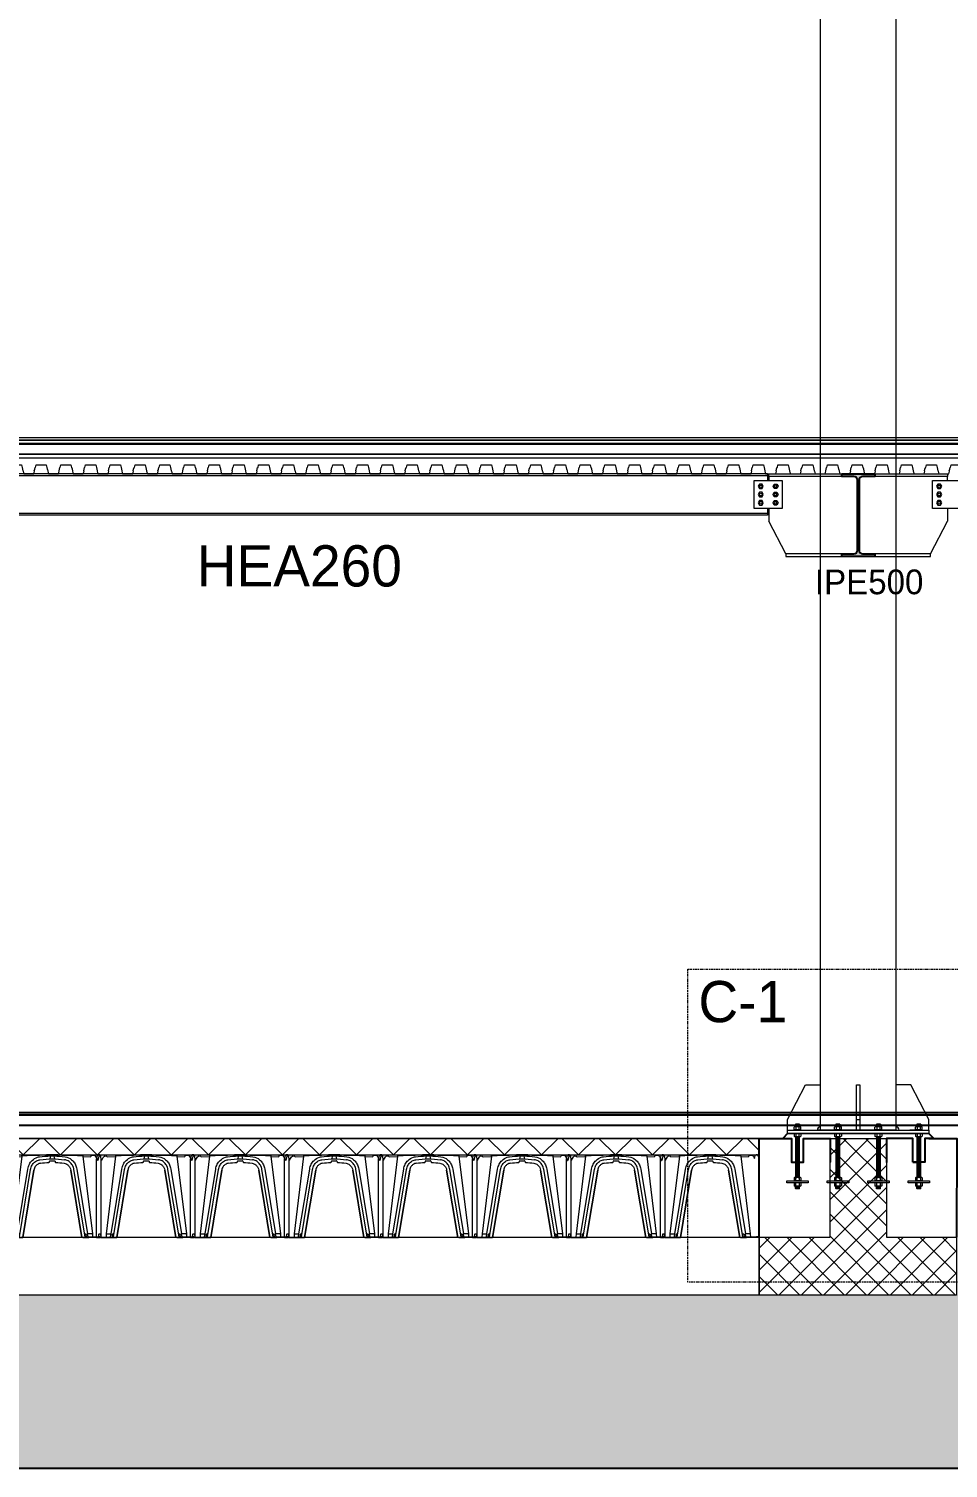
# Model space of a CAD drawing. Header units: millimetres. Extents: x -6949 to 549764, y -83146 to 127128.
# Drawn here: x 268094 to 273671, y 60513 to 69243 of the extents above; entities that cross this region are included whole.
import ezdxf

# ---------------------------------------------------------------- set-up
doc = ezdxf.new("R2010")
doc.units = ezdxf.units.MM
doc.linetypes.add('Centro', pattern=[31.75, 6.35, -4.7625, 15.875, -4.7625])
for name, color, linetype, lineweight in [('armatura', 1, 'Continuous', 15), ('bulloni', 5, 'Continuous', 9), ('fonda', 7, 'Continuous', 18), ('iglù', 252, 'Continuous', 9), ('Layer4', 7, 'Continuous', 15), ('LINEA DI SEZIONE', 1, 'Centro', 9), ('piastra', 6, 'Continuous', 18), ('S-BEAM', 5, 'Continuous', 18), ('S-COLS', 7, 'Continuous', 18), ('S-FSTN', 7, 'Continuous', 18), ('S20', 7, 'Continuous', 25), ('SEZIONI acciaio - Steel sections', 7, 'Continuous', 25), ('solaio2', 7, 'Continuous', 9)]:
    doc.layers.add(name, color=color, linetype=linetype, lineweight=lineweight)
doc.layers.add('quote', color=7, linetype='Continuous', lineweight=5, true_color=0x383838)
doc.styles.get("Standard").update_dxf_attribs({"font": ''})
doc.styles.get('Standard').set_extended_font_data('Bahnschrift Light')

# ---------------------------------------------------------------- blocks, each defined once
blk = doc.blocks.new('*U360')
at = {"layer": 'bulloni'}
for p, q in [((-8.7, -0.3), (8.7, 0.7)), ((-6.7, 6.9), (6.7, 6.2)), ((-6.7, 3.2), (6.7, 3.9)), ((-8.7, -6.9), (8.7, -6)), ((-6.7, -3.5), (6.7, -2.8))]:
    blk.add_line(p, q, dxfattribs=at)
blk = doc.blocks.new('*U353')
at = {"color": 0, "linetype": 'ByBlock', "lineweight": -2, "transparency": 16777216}
for p in [(0, 227.5), (0, 210), (0, 192.5), (0, 175), (0, 157.5), (0, 140), (0, 122.5), (0, 105), (0, 87.5), (0, 70), (0, 52.5), (0, 35), (0, 17.5), (0, 0)]:
    blk.add_blockref('*U360', p, dxfattribs=at)
blk = doc.blocks.new('*U354')
at = {"layer": 'bulloni'}
for p, q in [((-8.7, -0.3), (8.7, 0.7)), ((-6.7, 6.9), (6.7, 6.2)), ((-6.7, 3.2), (6.7, 3.9)), ((-8.7, -6.9), (8.7, -6)), ((-6.7, -3.5), (6.7, -2.8))]:
    blk.add_line(p, q, dxfattribs=at)
blk = doc.blocks.new('*U355')
at = {"color": 0, "linetype": 'ByBlock', "lineweight": -2, "transparency": 16777216}
for p in [(0, 227.5), (0, 210), (0, 192.5), (0, 175), (0, 157.5), (0, 140), (0, 122.5), (0, 105), (0, 87.5), (0, 70), (0, 52.5), (0, 35), (0, 17.5), (0, 0)]:
    blk.add_blockref('*U354', p, dxfattribs=at)
blk = doc.blocks.new('*U356')
at = {"layer": 'bulloni'}
for p, q in [((-8.7, -0.3), (8.7, 0.7)), ((-6.7, 6.9), (6.7, 6.2)), ((-6.7, 3.2), (6.7, 3.9)), ((-8.7, -6.9), (8.7, -6)), ((-6.7, -3.5), (6.7, -2.8))]:
    blk.add_line(p, q, dxfattribs=at)
blk = doc.blocks.new('*U357')
at = {"color": 0, "linetype": 'ByBlock', "lineweight": -2, "transparency": 16777216}
for p in [(0, 227.5), (0, 210), (0, 192.5), (0, 175), (0, 157.5), (0, 140), (0, 122.5), (0, 105), (0, 87.5), (0, 70), (0, 52.5), (0, 35), (0, 17.5), (0, 0)]:
    blk.add_blockref('*U356', p, dxfattribs=at)
blk = doc.blocks.new('*U358')
at = {"layer": 'bulloni'}
for p, q in [((-8.7, -0.3), (8.7, 0.7)), ((-6.7, 6.9), (6.7, 6.2)), ((-6.7, 3.2), (6.7, 3.9)), ((-8.7, -6.9), (8.7, -6)), ((-6.7, -3.5), (6.7, -2.8))]:
    blk.add_line(p, q, dxfattribs=at)
blk = doc.blocks.new('*U359')
at = {"color": 0, "linetype": 'ByBlock', "lineweight": -2, "transparency": 16777216}
for p in [(0, 227.5), (0, 210), (0, 192.5), (0, 175), (0, 157.5), (0, 140), (0, 122.5), (0, 105), (0, 87.5), (0, 70), (0, 52.5), (0, 35), (0, 17.5), (0, 0)]:
    blk.add_blockref('*U358', p, dxfattribs=at)
blk = doc.blocks.new('*U403')
at = {"layer": 'bulloni'}
blk.add_lwpolyline([(-15.6, 0), (-7.8, -13.5), (7.8, -13.5), (15.6, 0), (7.8, 13.5), (-7.8, 13.5)], close=True, dxfattribs=at)
for radius in [9, 7.88]:
    blk.add_circle((0, 0), radius, dxfattribs=at)
blk = doc.blocks.new('*U404')
at = {"color": 0, "linetype": 'ByBlock', "lineweight": -2, "transparency": 16777216}
for p in [(0, 0), (0, -50), (0, -100)]:
    blk.add_blockref('*U403', p, dxfattribs=at)
blk = doc.blocks.new('*U397')
at = {"layer": 'bulloni'}
blk.add_lwpolyline([(-15.6, 0), (-7.8, -13.5), (7.8, -13.5), (15.6, 0), (7.8, 13.5), (-7.8, 13.5)], close=True, dxfattribs=at)
for radius in [9, 7.88]:
    blk.add_circle((0, 0), radius, dxfattribs=at)
blk = doc.blocks.new('*U398')
at = {"color": 0, "linetype": 'ByBlock', "lineweight": -2, "transparency": 16777216}
for p in [(0, 0), (0, -50), (0, -100)]:
    blk.add_blockref('*U397', p, dxfattribs=at)
blk = doc.blocks.new('*U401')
at = {"layer": 'bulloni'}
blk.add_lwpolyline([(-15.6, 0), (-7.8, -13.5), (7.8, -13.5), (15.6, 0), (7.8, 13.5), (-7.8, 13.5)], close=True, dxfattribs=at)
for radius in [9, 7.88]:
    blk.add_circle((0, 0), radius, dxfattribs=at)
blk = doc.blocks.new('*U402')
at = {"color": 0, "linetype": 'ByBlock', "lineweight": -2, "transparency": 16777216}
for p in [(0, 0), (0, -50), (0, -100)]:
    blk.add_blockref('*U401', p, dxfattribs=at)
blk = doc.blocks.new('solido h 50')
at = {"linetype": 'Continuous'}
for p, q in [((107.6, 927.3), (108.9, 933.3)), ((107.6, 927.3), (107.6, 927.3)), ((107.6, 927.2), (107.6, 927.3)), ((107.6, 927.2), (107.6, 927.2)), ((107.6, 925.6), (107.6, 927.2)), ((110.2, 934.3), (113.1, 934.3)), ((115.6, 928.1), (114.5, 933.3)), ((117.8, 931.5), (115.8, 928.1)), ((140.9, 931.9), (123.5, 790.9)), ((126.8, 930.8), (126.5, 931.3)), ((140.8, 931.6), (126.8, 930.8)), ((140.9, 931.9), (140.9, 931.9)), ((140.9, 931.9), (140.9, 931.9)), ((140.9, 931.9), (140.9, 931.9)), ((140.9, 931.9), (140.9, 931.9)), ((141.6, 932.6), (141.6, 932.6)), ((150.4, 933.4), (150.3, 933.4)), ((174.8, 934.2), (174.6, 934.2)), ((177, 934.2), (174.7, 934.2)), ((176.1, 934.2), (174.8, 934.2)), ((177, 934.2), (176.1, 934.2)), ((177.3, 934.2), (177, 934.2)), ((177.3, 934.2), (177.3, 934.2)), ((177.3, 934.2), (177.3, 934.2)), ((177.9, 934.2), (177.3, 934.2)), ((177.9, 934.2), (177.3, 934.2)), ((177.9, 934.2), (177.9, 934.2)), ((179, 934.2), (177.9, 934.2)), ((206.9, 934.3), (186.3, 934.3)), ((186.3, 934.3), (206.9, 934.3)), ((190.6, 920.7), (190.6, 920.7)), ((190.6, 920.7), (190.7, 920.7)), ((190.6, 920.7), (190.7, 920.7)), ((190.6, 920.7), (190.6, 920.7)), ((191.4, 921.8), (191.3, 921.3)), ((191.3, 921.3), (191.3, 921.3)), ((191.3, 921.3), (191.3, 921.3)), ((191.6, 922.7), (191.4, 921.9)), ((191.4, 921.9), (191.4, 921.8)), ((191.6, 922.9), (191.6, 922.9)), ((191.6, 922.9), (191.6, 922.7)), ((191.6, 922.9), (191.6, 922.9)), ((191.9, 927.2), (193, 932.3)), ((192.2, 923.6), (192.2, 923.6)), ((200, 934.3), (193.2, 934.3)), ((193.2, 934.3), (193.2, 934.3)), ((199.3, 933), (193.9, 933)), ((200, 934.3), (200, 934.3)), ((200.1, 932.3), (201.2, 927.2)), ((201.5, 922.9), (201.5, 922.9)), ((201.6, 922.7), (201.5, 922.9)), ((201.5, 922.9), (201.5, 922.9)), ((201.7, 921.9), (201.6, 922.7)), ((201.8, 921.6), (201.7, 921.9)), ((201.9, 921.3), (201.8, 921.6)), ((201.9, 921.3), (201.9, 921.3)), ((201.9, 921.3), (201.9, 921.3)), ((202.5, 920.7), (202.6, 920.7)), ((202.6, 920.7), (202.9, 920.7)), ((202.9, 920.7), (202.6, 920.7)), ((242.8, 933.4), (242.8, 933.4)), ((251.6, 932.6), (251.6, 932.6)), ((252.3, 931.9), (252.3, 931.9)), ((252.3, 931.9), (252.3, 931.9)), ((252.3, 931.9), (252.3, 931.9)), ((252.3, 931.9), (252.3, 931.9)), ((252.3, 931.9), (269.6, 790.9)), ((267.8, 930.7), (252.3, 931.6)), ((277.7, 924.7), (274.2, 930.9)), ((277.7, 924.7), (277.7, 924.7)), ((278, 924.7), (279.6, 932.3)), ((278, 924.7), (278, 924.7)), ((278, 924.7), (278, 924.7)), ((278, 924.7), (278, 924.7)), ((280.5, 933), (281.9, 933)), ((282.8, 932.3), (284.5, 924.3)), ((284.5, 924.3), (284.5, 924.4)), ((284.5, 924.4), (284.5, 924.4)), ((286.3, 927.1), (284.7, 924.3)), ((284.8, 924.3), (284.7, 924.3)), ((287.1, 927.3), (286.6, 927.3)), ((287.1, 927.3), (287.1, 927.3)), ((287.1, 784.3), (287.1, 927.3)), ((107.6, 785.4), (107.6, 907.8)), ((151.9, 908.6), (132.4, 790.9)), ((136.8, 785.3), (157.1, 907.8)), ((163, 906.8), (142.7, 784.3)), ((142.7, 784.3), (163, 906.8)), ((151.9, 908.6), (151.9, 908.6)), ((163, 906.8), (163, 906.8)), ((163, 906.8), (163, 906.8)), ((230.2, 906.8), (230.2, 906.8)), ((250.4, 784.3), (230.2, 906.8)), ((230.2, 906.8), (230.2, 906.8)), ((230.2, 906.8), (250.4, 784.3)), ((256.3, 785.3), (236, 907.8)), ((241.2, 908.6), (241.2, 908.6)), ((260.7, 790.9), (241.2, 908.6)), ((123.5, 790.9), (123.4, 784.9)), ((124.4, 790.9), (123.5, 790.9)), ((124.4, 790.9), (132.5, 790.9)), ((131.5, 785.3), (132.5, 790.9)), ((135.3, 790.1), (134.9, 785)), ((137.3, 790.9), (136.2, 790.9)), ((255.9, 790.9), (256.9, 790.9)), ((258.3, 785), (257.8, 790.1)), ((268.7, 790.9), (260.7, 790.9)), ((261.6, 785.3), (260.7, 790.9)), ((268.7, 790.9), (269.6, 790.9)), ((269.6, 790.9), (269.7, 784.9)), ((279.9, 790.1), (279.5, 785)), ((281.8, 790.9), (280.8, 790.9)), ((283.2, 785), (282.7, 790.1)), ((107.6, 785.4), (108.2, 785.4)), ((107.6, 784.9), (107.6, 785.4)), ((108.2, 784.9), (107.6, 784.9)), ((107.6, 784.9), (107.6, 784.9)), ((108.2, 785.4), (108.6, 785.4)), ((108.5, 784.9), (108.2, 784.9)), ((108.5, 784.9), (109.7, 784.9)), ((109.8, 785.4), (108.6, 785.4)), ((112.7, 784.9), (109.7, 784.9)), ((109.8, 785.4), (112.2, 785.4)), ((113.5, 785.4), (112.2, 785.4)), ((113.9, 784.9), (112.7, 784.9)), ((112.8, 784.3), (112.7, 784.9)), ((112.8, 784.3), (114, 784.3)), ((114, 785.4), (113.5, 785.4)), ((113.9, 784.9), (130.1, 784.9)), ((114, 784.3), (113.9, 784.9)), ((123.5, 785.4), (114, 785.4)), ((114, 784.3), (130.1, 784.3)), ((130.1, 784.9), (136.4, 784.9)), ((136.8, 784.3), (130.1, 784.3)), ((136.8, 785.1), (136.8, 784.3)), ((141.1, 784.3), (136.8, 784.3)), ((141.1, 784.3), (142.7, 784.3)), ((252.1, 784.3), (250.4, 784.3)), ((256.5, 784.3), (252.1, 784.3)), ((256.3, 785.3), (256.4, 784.9)), ((256.8, 784.9), (256.4, 784.9)), ((256.4, 784.9), (256.5, 784.3)), ((256.5, 784.3), (256.9, 784.3)), ((287.1, 784.9), (256.8, 784.9)), ((256.8, 784.9), (256.8, 784.9)), ((256.9, 784.3), (256.9, 784.3)), ((263.1, 784.3), (256.9, 784.3)), ((279.3, 784.3), (263.1, 784.3)), ((279.3, 784.3), (280.5, 784.3)), ((286.7, 784.3), (280.5, 784.3)), ((287.1, 784.3), (286.7, 784.3))]:
    blk.add_line(p, q, dxfattribs=at)
for points in [[(173.4, 931, 0.136663), (161.4, 925.6, 0.075513), (156.2, 919.8, 0.069948), (152.9, 912.6, 0.0344), (151.9, 908.6)], [(157.1, 907.8, -0.089518), (159.9, 915.6, -0.08462), (164.5, 921.1, -0.102034), (171.3, 925, -0.039458), (174.2, 925.6)], [(175.1, 919.3, 0.133193), (168.5, 916.4, 0.106303), (164.5, 911.4, 0.076859), (163, 906.8)], [(191.6, 922.9, -0.162784), (192, 923.5, -0.095787), (192.2, 923.6)], [(201, 923.6, -0.128744), (201.2, 923.4, -0.135765), (201.5, 922.9)], [(218, 919.3, -0.115244), (223.8, 917, -0.089496), (227.6, 913.3, -0.111107), (230.2, 906.8)], [(236, 907.8, 0.089518), (233.3, 915.6, 0.08462), (228.7, 921.1, 0.102034), (221.9, 925, 0.039458), (219, 925.6)], [(241.2, 908.6, 0.07966), (238.3, 917.5, 0.08148), (233.1, 924.4, 0.113923), (223.6, 930.1, 0.040821), (219.8, 931)]]:
    blk.add_lwpolyline(points, format="xyb", dxfattribs=at)
for centre, radius, start, end in [((-10694, 899.6), 10801.6, 0.04323, 0.13798), ((110.2, 933), 1.35, 90, 168), ((113.1, 933), 1.35, 12, 90), ((115.7, 928.1), 0.159, 213.856, 328.0392), ((122.1, 929.1), 4.95, 27, 150), ((141.6, 931.9), 0.75, 91.9179, 173.9883), ((141.6, 931.8), 0.75, 91.9181, 173.9882), ((167.2, 680.5), 253.4, 91.6199, 95.8125), ((188.6, 116.1), 818.2, 90.9842, 92.0008), ((196.6, 773.8), 158.8, 91.2231, 98.3969), ((196.6, 773.8), 153.4, 89.9999, 98.3968), ((196.6, 773.8), 147, 92.3342, 98.3969), ((196.6, 773.8), 147, 92.3339, 98.3969), ((196.6, -692.2), 1626.5, 90.3633, 90.6196), ((186.3, 932.8), 1.5, 90, 90.3633), ((190.6, 921.5), 0.75, 276.8301, 347.6969), ((190.6, 921.5), 0.75, 276.7973, 347.7432), ((196.3, 767.4), 156.2, 89.9081, 91.5201), ((193.2, 933), 1.35, 90, 98.8655), ((193.9, 932.1), 0.9, 90, 168), ((196.6, 773.8), 153.4, 81.6032, 90.0001), ((196.8, 763.3), 160.4, 88.5128, 90.0819), ((199.3, 932.1), 0.9, 12, 90), ((200, 933), 1.35, 81.1345, 90), ((196.6, 773.8), 158.8, 81.6031, 88.7768), ((202.6, 921.5), 0.75, 192.2309, 262.2068), ((202.6, 921.5), 0.751, 192.2044, 262.2384), ((196.6, 773.8), 147, 81.6031, 87.5469), ((196.6, 773.8), 147, 81.6031, 87.5469), ((203.8, 90.8), 843.5, 88.01, 89.7898), ((225.9, 680.5), 253.4, 84.1906, 88.3832), ((251.6, 931.9), 0.75, 6.0149, 88.0851), ((251.6, 931.9), 0.75, 6.0148, 88.0852), ((271, 929.1), 3.6, 30, 152.9143), ((277.8, 924.8), 0.15, 213.9796, 339.3171), ((280.5, 932.1), 0.9, 90, 168), ((281.9, 932.1), 0.9, 12, 90), ((284.6, 924.4), 0.15, 200.4704, 330.0115), ((284.6, 924.4), 0.15, 192.0138, 329.9989), ((286.6, 927), 0.3, 90.0075, 149.9931), ((108.2, 906.6), 1.17, 78.7223, 91.1428), ((136.2, 790), 0.9, 90, 175), ((137.3, 790), 0.9, 56.716, 90), ((255.9, 790), 0.9, 90, 123.284), ((256.9, 790), 0.9, 5, 90), ((280.8, 790), 0.9, 90, 175), ((281.8, 790), 0.9, 5, 90), ((131.1, 785.3), 0.452, 269.7718, 350.4703), ((134.8, 785), 0.15, 270, 355), ((136.4, 785.3), 0.45, 270, 324.2654), ((136.4, 785.3), 0.45, 324.2654, 350.6), ((258.4, 785), 0.15, 185, 270), ((262.1, 785.3), 0.452, 189.5297, 270.2282), ((279.3, 785), 0.15, 270, 355), ((283.3, 785), 0.15, 185, 270)]:
    blk.add_arc(centre, radius, start, end, dxfattribs=at)
blk = doc.blocks.new('*U477')
at = {"layer": 'iglù', "linetype": 'Continuous', "xscale": -3.333639676299367, "yscale": 3.333639676299367, "zscale": 3.333639676299367}
blk.add_blockref('solido h 50', (658, -2864.7), dxfattribs=at)
blk = doc.blocks.new('*U478')
at = {"layer": 'S-BEAM', "color": 0, "linetype": 'ByBlock', "lineweight": -2, "transparency": 16777216}
for p in [(0, 0), (570, 0), (1140, 0), (1710, 0), (2280, 0), (2850, 0), (3420, 0), (3990, 0), (4560, 0), (5130, 0), (5700, 0)]:
    blk.add_blockref('*U477', p, dxfattribs=at)
blk = doc.blocks.new('*U487')
at = {"layer": 'Layer4'}
for points in [[(-109.7, 11.3), (-105.8, 27.5), (-44.2, 27.5), (-40.3, 11.3)], [(-35.1, -10), (-33.5, -8.6), (-35.8, 1.1), (-38.2, 10.8), (-40.3, 11.3)], [(35.1, -10), (33.5, -8.6), (35.8, 1.1), (38.2, 10.8), (40.3, 11.3)], [(40.3, 11.3), (44.2, 27.5), (105.8, 27.5), (109.7, 11.3)], [(-35.1, -10), (-30.7, -27.5), (30.7, -27.5), (35.1, -10)]]:
    blk.add_lwpolyline(points, dxfattribs=at)
blk = doc.blocks.new('*U488')
at = {"layer": 'fonda', "color": 0, "linetype": 'ByBlock', "lineweight": -2, "transparency": 16777216}
for p in [(2250, 0), (2400, 0), (2550, 0), (2700, 0), (2850, 0), (3000, 0), (3150, 0), (3300, 0), (3450, 0), (3600, 0), (3750, 0), (3900, 0), (4050, 0), (4200, 0), (4350, 0), (4500, 0), (4650, 0), (4800, 0), (4950, 0), (5100, 0), (5250, 0), (5400, 0), (5550, 0), (5700, 0), (5850, 0), (6000, 0), (6150, 0), (6300, 0), (6450, 0), (6600, 0), (6750, 0), (6900, 0), (7050, 0), (7200, 0), (7350, 0), (7500, 0), (7650, 0), (7800, 0)]:
    blk.add_blockref('*U487', p, dxfattribs=at)
blk = doc.blocks.new('*U1689')
at = {"layer": 'quote', "true_color": 0xc7c8ca}
h = blk.add_hatch(color=9, dxfattribs=at)
h.dxf.hatch_style = 1
h.paths.add_polyline_path([(100, 500), (38.5, 500), (-100, 500), (-100, 484), (-26.1, 484, -0.414214), (-5.1, 463), (-5.1, 37, -0.414214), (-26.1, 16), (-100, 16), (-100, 0), (100, 0), (100, 16), (26.1, 16, -0.414214), (5.1, 37), (5.1, 463, -0.414214), (26.1, 484), (100, 484)])
blk = doc.blocks.new('*U1690')
at = {"layer": 'quote', "color": 0, "linetype": 'ByBlock', "lineweight": -2, "transparency": 16777216}
blk.add_blockref('*U1689', (7500, -8000), dxfattribs=at)

msp = doc.modelspace()

# ---------------------------------------------------------------- hatches: boundary and pattern name
h = msp.add_hatch()
h.set_pattern_fill('EARTH', color=23, scale=41, angle=57)
h.set_pattern_definition([(57, (49914.32, -0.46), (-76.5511, 360.14466), [260.35, -260.35]), (57, (49832.44, 52.71), (-76.5511, 360.14466), [260.35, -260.35]), (57, (49750.56, 105.9), (-76.5511, 360.14466), [260.35, -260.35]), (147, (49741, 150.9), (-360.14466, -76.5511), [260.35, -260.35]), (147, (49794.17, 232.79), (-360.14466, -76.5511), [260.35, -260.35]), (147, (49847.34, 314.67), (-360.14466, -76.5511), [260.35, -260.35])])
h.paths.add_polyline_path([(305727.8, 62512.5), (304724.8, 62512.5), (304724.8, 61563), (264024.8, 61563), (264024.8, 62513), (263024.8, 62513), (263024.8, 60513), (301224.8, 60513), (305727.8, 60513)])
at = {"layer": 'fonda'}
h = msp.add_hatch(dxfattribs=at)
h.set_pattern_fill('ANSI37', color=256, scale=30)
h.paths.add_polyline_path([(272953.9, 61913.5), (272524.8, 61913.5), (272524.8, 61913), (272524.8, 61563.4), (273720.9, 61563.4), (273721.9, 61913.3), (273295.7, 61914.4), (273295.7, 62512.9), (272953.9, 62512.9)])
at = {"layer": 'S-BEAM', "true_color": 0xc7c8ca}
h = msp.add_hatch(dxfattribs=at)
h.set_pattern_fill('ANSI37', color=9, scale=50)
h.paths.add_polyline_path([(272524.8, 62513.1), (266224.8, 62513), (266224.8, 62413), (272524.8, 62413.1)])

# ---------------------------------------------------------------- linework, layer by layer
at = {"color": 0, "lineweight": 9}
for points in [[(265083.8, 66764.8), (303665.8, 66764.8), (303665.8, 66748.4), (265083.8, 66748.4)], [(265083.8, 66748.4), (303665.8, 66748.4), (303665.8, 66728.4), (265083.8, 66728.4)]]:
    msp.add_lwpolyline(points, close=True, dxfattribs=at)
msp.add_lwpolyline([(265083.8, 66663.4), (265083.8, 66723.4), (303665.8, 66723.4), (303665.8, 66663.4), (265083.8, 66663.4)], dxfattribs=at)
msp.add_lwpolyline([(265024.8, 62669.8), (303724.8, 62669.8), (303724.8, 62653.4), (265024.8, 62653.4)], close=True)
for points in [[(264024.8, 62513), (263024.8, 62513), (263024.8, 60513), (301224.8, 60513), (305727.8, 60513), (305727.8, 62512.5), (304724.8, 62512.5)], [(265024.8, 62513.4), (265024.8, 62593.4), (303724.8, 62593.4)], [(272524.8, 61913.5), (272524.8, 62513), (272694.8, 62513)], [(272770.1, 62369), (272792.8, 62369), (272792.8, 62513)], [(273552.3, 62513), (273722.3, 62513), (273721.9, 61913.3)]]:
    msp.add_lwpolyline(points)
at = {"layer": 'armatura'}
msp.add_lwpolyline([(265113.8, 66640.4), (303644.1, 66640.4)], dxfattribs=at)
at = {"layer": 'bulloni'}
for p, q in [((272746.1, 62600.1), (272744.8, 62598.8)), ((272744.8, 62598.8), (272744.8, 62583.4)), ((272768.8, 62598.8), (272744.8, 62598.8)), ((272767.5, 62600.1), (272746.1, 62600.1)), ((272768.8, 62598.8), (272767.5, 62600.1)), ((272768.8, 62598.8), (272768.8, 62583.4)), ((272991.4, 62600.1), (272990.1, 62598.8)), ((272990.1, 62598.8), (272990.1, 62583.4)), ((273014.1, 62598.8), (272990.1, 62598.8)), ((273012.8, 62600.1), (272991.4, 62600.1)), ((273014.1, 62598.8), (273012.8, 62600.1)), ((273014.1, 62598.8), (273014.1, 62583.4)), ((273236.7, 62600.1), (273235.4, 62598.8)), ((273235.4, 62598.8), (273235.4, 62583.4)), ((273259.4, 62598.8), (273235.4, 62598.8)), ((273258.1, 62600.1), (273236.7, 62600.1)), ((273259.4, 62598.8), (273258.1, 62600.1)), ((273259.4, 62598.8), (273259.4, 62583.4)), ((273482, 62600.1), (273480.7, 62598.8)), ((273480.7, 62598.8), (273480.7, 62583.4)), ((273504.7, 62598.8), (273480.7, 62598.8)), ((273503.4, 62600.1), (273482, 62600.1)), ((273504.7, 62598.8), (273503.4, 62600.1)), ((273504.7, 62598.8), (273504.7, 62583.4)), ((272738.5, 62583.4), (272736, 62581.7)), ((272736, 62566.1), (272736, 62581.7)), ((272738.5, 62564.4), (272736, 62566.1)), ((272738.5, 62543.4), (272736, 62541.7)), ((272736, 62541.7), (272736, 62526.1)), ((272738.5, 62524.4), (272736, 62526.1)), ((272775.1, 62583.4), (272738.5, 62583.4)), ((272775.1, 62564.4), (272738.5, 62564.4)), ((272738.5, 62543.4), (272775.1, 62543.4)), ((272738.5, 62524.4), (272775.1, 62524.4)), ((272768.8, 62563.4), (272744.8, 62563.4)), ((272744.8, 62524.4), (272744.8, 62275.4)), ((272746.4, 62581.7), (272746.4, 62566.1)), ((272746.4, 62541.7), (272746.4, 62526.1)), ((272748.1, 62592.7), (272765.5, 62591.7)), ((272748.1, 62586), (272765.5, 62585)), ((272750.1, 62595.9), (272763.5, 62595.1)), ((272750.1, 62589.2), (272763.5, 62588.5)), ((272767.2, 62566.1), (272767.2, 62581.7)), ((272767.2, 62526.1), (272767.2, 62541.7)), ((272768.8, 62275.4), (272768.8, 62524.4)), ((272775.1, 62583.4), (272777.6, 62581.7)), ((272775.1, 62564.4), (272777.6, 62566.1)), ((272775.1, 62543.4), (272777.6, 62541.7)), ((272775.1, 62524.4), (272777.6, 62526.1)), ((272777.6, 62566.1), (272777.6, 62581.7)), ((272777.6, 62541.7), (272777.6, 62526.1)), ((272983.8, 62583.4), (272981.3, 62581.7)), ((272981.3, 62566.1), (272981.3, 62581.7)), ((272983.8, 62564.4), (272981.3, 62566.1)), ((272983.8, 62543.4), (272981.3, 62541.7)), ((272981.3, 62541.7), (272981.3, 62526.1)), ((272983.8, 62524.4), (272981.3, 62526.1)), ((273020.4, 62583.4), (272983.8, 62583.4)), ((273020.4, 62564.4), (272983.8, 62564.4)), ((272983.8, 62543.4), (273020.4, 62543.4)), ((272983.8, 62524.4), (273020.4, 62524.4)), ((273014.1, 62563.4), (272990.1, 62563.4)), ((272990.1, 62524.4), (272990.1, 62275.4)), ((272991.7, 62581.7), (272991.7, 62566.1)), ((272991.7, 62541.7), (272991.7, 62526.1)), ((272993.4, 62592.7), (273010.8, 62591.7)), ((272993.4, 62586), (273010.8, 62585)), ((272995.4, 62595.9), (273008.8, 62595.1)), ((272995.4, 62589.2), (273008.8, 62588.5)), ((273012.5, 62566.1), (273012.5, 62581.7)), ((273012.5, 62526.1), (273012.5, 62541.7)), ((273014.1, 62275.4), (273014.1, 62524.4)), ((273020.4, 62583.4), (273022.9, 62581.7)), ((273020.4, 62564.4), (273022.9, 62566.1)), ((273020.4, 62543.4), (273022.9, 62541.7)), ((273020.4, 62524.4), (273022.9, 62526.1)), ((273022.9, 62566.1), (273022.9, 62581.7)), ((273022.9, 62541.7), (273022.9, 62526.1)), ((273229.1, 62583.4), (273226.6, 62581.7)), ((273226.6, 62566.1), (273226.6, 62581.7)), ((273229.1, 62564.4), (273226.6, 62566.1)), ((273229.1, 62543.4), (273226.6, 62541.7)), ((273226.6, 62541.7), (273226.6, 62526.1)), ((273229.1, 62524.4), (273226.6, 62526.1)), ((273265.7, 62583.4), (273229.1, 62583.4)), ((273265.7, 62564.4), (273229.1, 62564.4)), ((273229.1, 62543.4), (273265.7, 62543.4)), ((273229.1, 62524.4), (273265.7, 62524.4)), ((273259.4, 62563.4), (273235.4, 62563.4)), ((273235.4, 62524.4), (273235.4, 62275.4)), ((273237, 62581.7), (273237, 62566.1)), ((273237, 62541.7), (273237, 62526.1)), ((273238.7, 62592.7), (273256.1, 62591.7)), ((273238.7, 62586), (273256.1, 62585)), ((273240.7, 62595.9), (273254.1, 62595.1)), ((273240.7, 62589.2), (273254.1, 62588.5)), ((273257.8, 62566.1), (273257.8, 62581.7)), ((273257.8, 62526.1), (273257.8, 62541.7)), ((273259.4, 62275.4), (273259.4, 62524.4)), ((273265.7, 62583.4), (273268.2, 62581.7)), ((273265.7, 62564.4), (273268.2, 62566.1)), ((273265.7, 62543.4), (273268.2, 62541.7)), ((273265.7, 62524.4), (273268.2, 62526.1)), ((273268.2, 62566.1), (273268.2, 62581.7)), ((273268.2, 62541.7), (273268.2, 62526.1)), ((273474.4, 62583.4), (273471.9, 62581.7)), ((273471.9, 62566.1), (273471.9, 62581.7)), ((273474.4, 62564.4), (273471.9, 62566.1)), ((273474.4, 62543.4), (273471.9, 62541.7)), ((273471.9, 62541.7), (273471.9, 62526.1)), ((273474.4, 62524.4), (273471.9, 62526.1)), ((273511, 62583.4), (273474.4, 62583.4)), ((273511, 62564.4), (273474.4, 62564.4)), ((273474.4, 62543.4), (273511, 62543.4)), ((273474.4, 62524.4), (273511, 62524.4)), ((273504.7, 62563.4), (273480.7, 62563.4)), ((273480.7, 62524.4), (273480.7, 62275.4)), ((273482.3, 62581.7), (273482.3, 62566.1)), ((273482.3, 62541.7), (273482.3, 62526.1)), ((273484, 62592.7), (273501.4, 62591.7)), ((273484, 62586), (273501.4, 62585)), ((273486, 62595.9), (273499.4, 62595.1)), ((273486, 62589.2), (273499.4, 62588.5)), ((273503.1, 62566.1), (273503.1, 62581.7)), ((273503.1, 62526.1), (273503.1, 62541.7)), ((273504.7, 62275.4), (273504.7, 62524.4)), ((273511, 62583.4), (273513.5, 62581.7)), ((273511, 62564.4), (273513.5, 62566.1)), ((273511, 62543.4), (273513.5, 62541.7)), ((273511, 62524.4), (273513.5, 62526.1)), ((273513.5, 62566.1), (273513.5, 62581.7)), ((273513.5, 62541.7), (273513.5, 62526.1)), ((272738.5, 62275.4), (272736, 62273.7)), ((272736, 62273.7), (272736, 62258.1)), ((272738.5, 62256.4), (272736, 62258.1)), ((272775.1, 62275.4), (272738.5, 62275.4)), ((272775.1, 62256.4), (272738.5, 62256.4)), ((272746.4, 62258.1), (272746.4, 62273.7)), ((272767.2, 62273.7), (272767.2, 62258.1)), ((272775.1, 62275.4), (272777.6, 62273.7)), ((272775.1, 62256.4), (272777.6, 62258.1)), ((272777.6, 62273.7), (272777.6, 62258.1)), ((272983.8, 62275.4), (272981.3, 62273.7)), ((272981.3, 62273.7), (272981.3, 62258.1)), ((272983.8, 62256.4), (272981.3, 62258.1)), ((273020.4, 62275.4), (272983.8, 62275.4)), ((273020.4, 62256.4), (272983.8, 62256.4)), ((272991.7, 62258.1), (272991.7, 62273.7)), ((273012.5, 62273.7), (273012.5, 62258.1)), ((273020.4, 62275.4), (273022.9, 62273.7)), ((273020.4, 62256.4), (273022.9, 62258.1)), ((273022.9, 62273.7), (273022.9, 62258.1)), ((273229.1, 62275.4), (273226.6, 62273.7)), ((273226.6, 62273.7), (273226.6, 62258.1)), ((273229.1, 62256.4), (273226.6, 62258.1)), ((273265.7, 62275.4), (273229.1, 62275.4)), ((273265.7, 62256.4), (273229.1, 62256.4)), ((273237, 62258.1), (273237, 62273.7)), ((273257.8, 62273.7), (273257.8, 62258.1)), ((273265.7, 62275.4), (273268.2, 62273.7)), ((273265.7, 62256.4), (273268.2, 62258.1)), ((273268.2, 62273.7), (273268.2, 62258.1)), ((273474.4, 62275.4), (273471.9, 62273.7)), ((273471.9, 62273.7), (273471.9, 62258.1)), ((273474.4, 62256.4), (273471.9, 62258.1)), ((273511, 62275.4), (273474.4, 62275.4)), ((273511, 62256.4), (273474.4, 62256.4)), ((273482.3, 62258.1), (273482.3, 62273.7)), ((273503.1, 62273.7), (273503.1, 62258.1)), ((273511, 62275.4), (273513.5, 62273.7)), ((273511, 62256.4), (273513.5, 62258.1)), ((273513.5, 62273.7), (273513.5, 62258.1)), ((272738.5, 62243.4), (272736, 62241.7)), ((272736, 62241.7), (272736, 62226.1)), ((272738.5, 62224.4), (272736, 62226.1)), ((272775.1, 62243.4), (272738.5, 62243.4)), ((272775.1, 62224.4), (272738.5, 62224.4)), ((272744.8, 62209.1), (272744.8, 62224.4)), ((272746.1, 62207.7), (272744.8, 62209.1)), ((272768.8, 62209.1), (272744.8, 62209.1)), ((272767.5, 62207.7), (272746.1, 62207.7)), ((272746.4, 62226.1), (272746.4, 62241.7)), ((272748.1, 62221.9), (272765.5, 62222.8)), ((272748.1, 62215.2), (272765.5, 62216.2)), ((272750.1, 62218.6), (272763.5, 62219.4)), ((272750.1, 62212), (272763.5, 62212.7)), ((272767.2, 62241.7), (272767.2, 62226.1)), ((272768.8, 62209.1), (272767.5, 62207.7)), ((272768.8, 62209.1), (272768.8, 62224.4)), ((272775.1, 62243.4), (272777.6, 62241.7)), ((272775.1, 62224.4), (272777.6, 62226.1)), ((272777.6, 62241.7), (272777.6, 62226.1)), ((272983.8, 62243.4), (272981.3, 62241.7)), ((272981.3, 62241.7), (272981.3, 62226.1)), ((272983.8, 62224.4), (272981.3, 62226.1)), ((273020.4, 62243.4), (272983.8, 62243.4)), ((273020.4, 62224.4), (272983.8, 62224.4)), ((272990.1, 62209.1), (272990.1, 62224.4)), ((272991.4, 62207.7), (272990.1, 62209.1)), ((273014.1, 62209.1), (272990.1, 62209.1)), ((273012.8, 62207.7), (272991.4, 62207.7)), ((272991.7, 62226.1), (272991.7, 62241.7)), ((272993.4, 62221.9), (273010.8, 62222.8)), ((272993.4, 62215.2), (273010.8, 62216.2)), ((272995.4, 62218.6), (273008.8, 62219.4)), ((272995.4, 62212), (273008.8, 62212.7)), ((273012.5, 62241.7), (273012.5, 62226.1)), ((273014.1, 62209.1), (273012.8, 62207.7)), ((273014.1, 62209.1), (273014.1, 62224.4)), ((273020.4, 62243.4), (273022.9, 62241.7)), ((273020.4, 62224.4), (273022.9, 62226.1)), ((273022.9, 62241.7), (273022.9, 62226.1)), ((273229.1, 62243.4), (273226.6, 62241.7)), ((273226.6, 62241.7), (273226.6, 62226.1)), ((273229.1, 62224.4), (273226.6, 62226.1)), ((273265.7, 62243.4), (273229.1, 62243.4)), ((273265.7, 62224.4), (273229.1, 62224.4)), ((273235.4, 62209.1), (273235.4, 62224.4)), ((273236.7, 62207.7), (273235.4, 62209.1)), ((273259.4, 62209.1), (273235.4, 62209.1)), ((273258.1, 62207.7), (273236.7, 62207.7)), ((273237, 62226.1), (273237, 62241.7)), ((273238.7, 62221.9), (273256.1, 62222.8)), ((273238.7, 62215.2), (273256.1, 62216.2)), ((273240.7, 62218.6), (273254.1, 62219.4)), ((273240.7, 62212), (273254.1, 62212.7)), ((273257.8, 62241.7), (273257.8, 62226.1)), ((273259.4, 62209.1), (273258.1, 62207.7)), ((273259.4, 62209.1), (273259.4, 62224.4)), ((273265.7, 62243.4), (273268.2, 62241.7)), ((273265.7, 62224.4), (273268.2, 62226.1)), ((273268.2, 62241.7), (273268.2, 62226.1)), ((273474.4, 62243.4), (273471.9, 62241.7)), ((273471.9, 62241.7), (273471.9, 62226.1)), ((273474.4, 62224.4), (273471.9, 62226.1)), ((273511, 62243.4), (273474.4, 62243.4)), ((273511, 62224.4), (273474.4, 62224.4)), ((273480.7, 62209.1), (273480.7, 62224.4)), ((273482, 62207.7), (273480.7, 62209.1)), ((273504.7, 62209.1), (273480.7, 62209.1)), ((273503.4, 62207.7), (273482, 62207.7)), ((273482.3, 62226.1), (273482.3, 62241.7)), ((273484, 62221.9), (273501.4, 62222.8)), ((273484, 62215.2), (273501.4, 62216.2)), ((273486, 62218.6), (273499.4, 62219.4)), ((273486, 62212), (273499.4, 62212.7)), ((273503.1, 62241.7), (273503.1, 62226.1)), ((273504.7, 62209.1), (273503.4, 62207.7)), ((273504.7, 62209.1), (273504.7, 62224.4)), ((273511, 62243.4), (273513.5, 62241.7)), ((273511, 62224.4), (273513.5, 62226.1)), ((273513.5, 62241.7), (273513.5, 62226.1))]:
    msp.add_line(p, q, dxfattribs=at)
for points in [[(272691.8, 62256.4), (272821.8, 62256.4), (272821.8, 62243.4), (272691.8, 62243.4), (272691.8, 62256.4)], [(272937.1, 62256.4), (273067.1, 62256.4), (273067.1, 62243.4), (272937.1, 62243.4), (272937.1, 62256.4)], [(273182.4, 62256.4), (273312.4, 62256.4), (273312.4, 62243.4), (273182.4, 62243.4), (273182.4, 62256.4)], [(273427.7, 62256.4), (273557.7, 62256.4), (273557.7, 62243.4), (273427.7, 62243.4), (273427.7, 62256.4)]]:
    msp.add_lwpolyline(points, dxfattribs=at)
for centre, radius, start, end in [((272741.2, 62574.5), 8.9, 54.26215, 125.73785), ((272741.2, 62573.3), 8.9, 234.26215, 305.73785), ((272741.2, 62534.5), 8.9, 54.26215, 125.73785), ((272741.2, 62533.3), 8.9, 234.26215, 305.73785), ((272756.8, 62550.3), 33.1, 71.68582, 108.31418), ((272756.8, 62597.5), 33.1, 251.68582, 288.31418), ((272756.8, 62510.3), 33.1, 71.68582, 108.31418), ((272756.8, 62557.5), 33.1, 251.68582, 288.31418), ((272772.4, 62574.5), 8.9, 54.26215, 125.73785), ((272772.4, 62573.3), 8.9, 234.26215, 305.73785), ((272772.4, 62534.5), 8.9, 54.26215, 125.73785), ((272772.4, 62533.3), 8.9, 234.26215, 305.73785), ((272986.5, 62574.5), 8.9, 54.26215, 125.73785), ((272986.5, 62573.3), 8.9, 234.26215, 305.73785), ((272986.5, 62534.5), 8.9, 54.26215, 125.73785), ((272986.5, 62533.3), 8.9, 234.26215, 305.73785), ((273002.1, 62550.3), 33.1, 71.68582, 108.31418), ((273002.1, 62597.5), 33.1, 251.68582, 288.31418), ((273002.1, 62510.3), 33.1, 71.68582, 108.31418), ((273002.1, 62557.5), 33.1, 251.68582, 288.31418), ((273017.7, 62574.5), 8.9, 54.26215, 125.73785), ((273017.7, 62573.3), 8.9, 234.26215, 305.73785), ((273017.7, 62534.5), 8.9, 54.26215, 125.73785), ((273017.7, 62533.3), 8.9, 234.26215, 305.73785), ((273231.8, 62574.5), 8.9, 54.26215, 125.73785), ((273231.8, 62573.3), 8.9, 234.26215, 305.73785), ((273231.8, 62534.5), 8.9, 54.26215, 125.73785), ((273231.8, 62533.3), 8.9, 234.26215, 305.73785), ((273247.4, 62550.3), 33.1, 71.68582, 108.31418), ((273247.4, 62597.5), 33.1, 251.68582, 288.31418), ((273247.4, 62510.3), 33.1, 71.68582, 108.31418), ((273247.4, 62557.5), 33.1, 251.68582, 288.31418), ((273263, 62574.5), 8.9, 54.26215, 125.73785), ((273263, 62573.3), 8.9, 234.26215, 305.73785), ((273263, 62534.5), 8.9, 54.26215, 125.73785), ((273263, 62533.3), 8.9, 234.26215, 305.73785), ((273477.1, 62574.5), 8.9, 54.26215, 125.73785), ((273477.1, 62573.3), 8.9, 234.26215, 305.73785), ((273477.1, 62534.5), 8.9, 54.26215, 125.73785), ((273477.1, 62533.3), 8.9, 234.26215, 305.73785), ((273492.7, 62550.3), 33.1, 71.68582, 108.31418), ((273492.7, 62597.5), 33.1, 251.68582, 288.31418), ((273492.7, 62510.3), 33.1, 71.68582, 108.31418), ((273492.7, 62557.5), 33.1, 251.68582, 288.31418), ((273508.3, 62574.5), 8.9, 54.26215, 125.73785), ((273508.3, 62573.3), 8.9, 234.26215, 305.73785), ((273508.3, 62534.5), 8.9, 54.26215, 125.73785), ((273508.3, 62533.3), 8.9, 234.26215, 305.73785), ((272741.2, 62266.5), 8.9, 54.26215, 125.73785), ((272741.2, 62265.3), 8.9, 234.26215, 305.73785), ((272756.8, 62242.3), 33.1, 71.68582, 108.31418), ((272756.8, 62289.5), 33.1, 251.68582, 288.31418), ((272772.4, 62266.5), 8.9, 54.26215, 125.73785), ((272772.4, 62265.3), 8.9, 234.26215, 305.73785), ((272986.5, 62266.5), 8.9, 54.26215, 125.73785), ((272986.5, 62265.3), 8.9, 234.26215, 305.73785), ((273002.1, 62242.3), 33.1, 71.68582, 108.31418), ((273002.1, 62289.5), 33.1, 251.68582, 288.31418), ((273017.7, 62266.5), 8.9, 54.26215, 125.73785), ((273017.7, 62265.3), 8.9, 234.26215, 305.73785), ((273231.8, 62266.5), 8.9, 54.26215, 125.73785), ((273231.8, 62265.3), 8.9, 234.26215, 305.73785), ((273247.4, 62242.3), 33.1, 71.68582, 108.31418), ((273247.4, 62289.5), 33.1, 251.68582, 288.31418), ((273263, 62266.5), 8.9, 54.26215, 125.73785), ((273263, 62265.3), 8.9, 234.26215, 305.73785), ((273477.1, 62266.5), 8.9, 54.26215, 125.73785), ((273477.1, 62265.3), 8.9, 234.26215, 305.73785), ((273492.7, 62242.3), 33.1, 71.68582, 108.31418), ((273492.7, 62289.5), 33.1, 251.68582, 288.31418), ((273508.3, 62266.5), 8.9, 54.26215, 125.73785), ((273508.3, 62265.3), 8.9, 234.26215, 305.73785), ((272741.2, 62234.5), 8.9, 54.26215, 125.73785), ((272741.2, 62233.3), 8.9, 234.26215, 305.73785), ((272756.8, 62210.3), 33.1, 71.68582, 108.31418), ((272756.8, 62257.5), 33.1, 251.68582, 288.31418), ((272772.4, 62234.5), 8.9, 54.26215, 125.73785), ((272772.4, 62233.3), 8.9, 234.26215, 305.73785), ((272986.5, 62234.5), 8.9, 54.26215, 125.73785), ((272986.5, 62233.3), 8.9, 234.26215, 305.73785), ((273002.1, 62210.3), 33.1, 71.68582, 108.31418), ((273002.1, 62257.5), 33.1, 251.68582, 288.31418), ((273017.7, 62234.5), 8.9, 54.26215, 125.73785), ((273017.7, 62233.3), 8.9, 234.26215, 305.73785), ((273231.8, 62234.5), 8.9, 54.26215, 125.73785), ((273231.8, 62233.3), 8.9, 234.26215, 305.73785), ((273247.4, 62210.3), 33.1, 71.68582, 108.31418), ((273247.4, 62257.5), 33.1, 251.68582, 288.31418), ((273263, 62234.5), 8.9, 54.26215, 125.73785), ((273263, 62233.3), 8.9, 234.26215, 305.73785), ((273477.1, 62234.5), 8.9, 54.26215, 125.73785), ((273477.1, 62233.3), 8.9, 234.26215, 305.73785), ((273492.7, 62210.3), 33.1, 71.68582, 108.31418), ((273492.7, 62257.5), 33.1, 251.68582, 288.31418), ((273508.3, 62234.5), 8.9, 54.26215, 125.73785), ((273508.3, 62233.3), 8.9, 234.26215, 305.73785)]:
    msp.add_arc(centre, radius, start, end, dxfattribs=at)
at = {"layer": 'fonda'}
msp.add_lwpolyline([(272524.8, 62513), (266224.8, 62513), (266221.9, 61913.3), (272524.8, 61913.5), (272524.8, 62513)], dxfattribs=at)
for points in [[(272953.9, 61913.5), (272953.9, 62512.9), (273295.7, 62512.9), (273295.7, 61914.4), (273721.9, 61913.3), (273720.9, 61563.4), (272524.8, 61563.4), (272524.8, 61913.5)], [(266221.9, 61913.3), (272524.8, 61913.5), (272524.8, 61563.4), (266220.9, 61563.4)]]:
    msp.add_lwpolyline(points, close=True, dxfattribs=at)
at = {"layer": 'LINEA DI SEZIONE'}
msp.add_lwpolyline([(272091.3, 63539.3), (274073.5, 63539.3), (274073.5, 61642), (272091.3, 61642)], close=True, dxfattribs=at)
at = {"layer": 'piastra'}
for p, q in [((272583.8, 66527.4), (272583.8, 66503.4)), ((273665.8, 66503.4), (273665.8, 66527.4)), ((272583.8, 66333.4), (272583.8, 66256.1)), ((273665.8, 66333.4), (273665.8, 66256.1)), ((272685.4, 66059.4), (272583.8, 66256.1)), ((273564.2, 66059.4), (273665.8, 66256.1))]:
    msp.add_line(p, q, dxfattribs=at)
for points in [[(273098.7, 66527.4), (272583.8, 66527.4), (272583.8, 66543.4), (273665.8, 66543.4), (273665.8, 66527.4), (273150.9, 66527.4)], [(273098.7, 66059.4), (272685.4, 66059.4), (272685.4, 66043.4), (273564.2, 66043.4), (273564.2, 66059.4), (273150.9, 66059.4)], [(272696.8, 62563.4), (272696.8, 62628.4), (272805.6, 62838.9), (272896.3, 62838.9)], [(272696.8, 62563.4), (272696.8, 62628.4), (272805.6, 62838.9), (272896.3, 62838.9)], [(273552.8, 62563.4), (273552.8, 62628.4), (273444.1, 62838.9), (273353.3, 62838.9)], [(273552.8, 62563.4), (273552.8, 62628.4), (273444.1, 62838.9), (273353.3, 62838.9)], [(273114.8, 62628.4), (273134.8, 62628.4)], [(272696.8, 62543.4), (272696.8, 62563.4), (273552.8, 62563.4), (273552.8, 62543.4)], [(272696.8, 62543.4), (273552.8, 62543.4)]]:
    msp.add_lwpolyline(points, dxfattribs=at)
for points in [[(272493.8, 66503.4), (272663.8, 66503.4), (272663.8, 66333.4), (272493.8, 66333.4)], [(273575.8, 66503.4), (273745.8, 66503.4), (273745.8, 66333.4), (273575.8, 66333.4)], [(273114.8, 62838.9), (273134.8, 62838.9), (273134.8, 62563.4), (273114.8, 62563.4)]]:
    msp.add_lwpolyline(points, close=True, dxfattribs=at)
for centre, start, end in [((272896.2, 62563.5), 89.81819, 180.18181), ((273353.4, 62563.5), 359.81819, 90.18181)]:
    msp.add_arc(centre, 19.9, start, end, dxfattribs=at)
at = {"layer": 'S-BEAM'}
for p, q in [((272573.8, 66543.4), (266175.8, 66543.4)), ((272573.8, 66530.9), (266175.8, 66530.9)), ((272573.8, 66543.4), (272573.8, 66503.4)), ((266175.8, 66305.9), (272573.8, 66305.9)), ((272573.8, 66293.4), (266175.8, 66293.4)), ((272573.8, 66333.4), (272573.8, 66293.4))]:
    msp.add_line(p, q, dxfattribs=at)
at = {"layer": 'S-COLS'}
msp.add_lwpolyline([(272896.3, 74543.4), (273353.3, 74543.4), (273353.3, 62563.4), (272896.3, 62563.4)], close=True, dxfattribs=at)
at = {"layer": 'S-FSTN'}
for p, q in [((273353.3, 62838.9), (273353.3, 62563.4)), ((273353.3, 62716.2), (273353.3, 62686.2)), ((272846.3, 62543.4), (272871.3, 62543.4)), ((272911.3, 62563.4), (272881.3, 62563.4)), ((273353.3, 62563.4), (273552.8, 62563.4)), ((273468.1, 62563.4), (273438.1, 62563.4))]:
    msp.add_line(p, q, dxfattribs=at)
msp.add_lwpolyline([(272696.8, 62563.4), (272696.8, 62563.4), (272696.8, 62563.4), (273552.8, 62563.4), (273552.8, 62543.4), (272696.8, 62543.4), (272696.8, 62543.4), (272696.8, 62563.4)], dxfattribs=at)
at = {"layer": 'S20'}
for points in [[(272696.8, 62543), (272666.8, 62513), (272666.8, 62513), (272666.8, 62513), (272720.8, 62513), (272720.8, 62368.3), (272744.8, 62368.3)], [(272792.8, 62369), (272792.8, 62513), (272846.6, 62513), (272953.9, 62513), (272953.9, 62369), (272953.9, 62369), (272953.9, 62369)], [(273456.7, 62369), (273456.7, 62513), (273403.1, 62513), (273295.7, 62513), (273295.7, 62369), (273299.3, 62369), (273299.3, 62369)], [(273552.8, 62543), (273582.8, 62513), (273582.8, 62513), (273582.8, 62513), (273528.7, 62513), (273528.7, 62368.3), (273504.7, 62368.3)]]:
    msp.add_lwpolyline(points, dxfattribs=at)
msp.add_lwpolyline([(273456.7, 62369), (273480.7, 62369)], close=True, dxfattribs=at)
at = {"layer": 'SEZIONI acciaio - Steel sections'}
msp.add_lwpolyline([(273024.8, 66543.4), (273224.8, 66543.4), (273224.8, 66527.4), (273150.9, 66527.4, 0.414214), (273129.9, 66506.4), (273129.9, 66080.4, 0.414214), (273150.9, 66059.4), (273224.8, 66059.4), (273224.8, 66043.4), (273024.8, 66043.4), (273024.8, 66059.4), (273098.7, 66059.4, 0.414214), (273119.7, 66080.4), (273119.7, 66506.4, 0.414214), (273098.7, 66527.4), (273024.8, 66527.4)], format="xyb", close=True, dxfattribs=at)
at = {"layer": 'solaio2'}
for points in [[(265083.8, 66543.4), (265083.8, 66663.4), (274665.8, 66663.4)], [(266224.8, 62513), (272524.8, 62512.6)], [(266224.8, 62413), (272524.8, 62413.1)]]:
    msp.add_lwpolyline(points, dxfattribs=at)

# ---------------------------------------------------------------- block references
for name, p in [('*U404', (272533.8, 66468.4)), ('*U402', (273615.8, 66468.4)), ('*U353', (272756.8, 62284)), ('*U359', (273002.1, 62284)), ('*U357', (273247.4, 62284)), ('*U355', (273492.7, 62284))]:
    msp.add_blockref(name, p)
at = {"xscale": -1}
msp.add_blockref('*U398', (272623.8, 66468.4), dxfattribs=at)
at = {"layer": 'fonda'}
msp.add_blockref('*U488', (265844.1, 66570.9), dxfattribs=at)
at = {"layer": 'quote'}
msp.add_blockref('*U1690', (265624.8, 74043.4), dxfattribs=at)
at = {"layer": 'S-BEAM'}
msp.add_blockref('*U478', (266524, 62163), dxfattribs=at)

# ---------------------------------------------------------------- texts
at = {"layer": 'LINEA DI SEZIONE', "insert": (272155.6, 63468), "char_height": 250, "attachment_point": 1}
msp.add_mtext_dynamic_manual_height_columns('C-1', width=854.219, gutter_width=1, heights=[0], dxfattribs=at)
at = {"layer": 'quote', "attachment_point": 1}
for s, insert, char_height in [('HEA260', (269112.3, 66110.8), 250), ('IPE500', (272862.3, 65963.7), 150)]:
    msp.add_mtext_dynamic_manual_height_columns(s, width=854.219, gutter_width=1, heights=[0], dxfattribs=dict(at, insert=insert, char_height=char_height))

doc.saveas('drawing.dxf')
